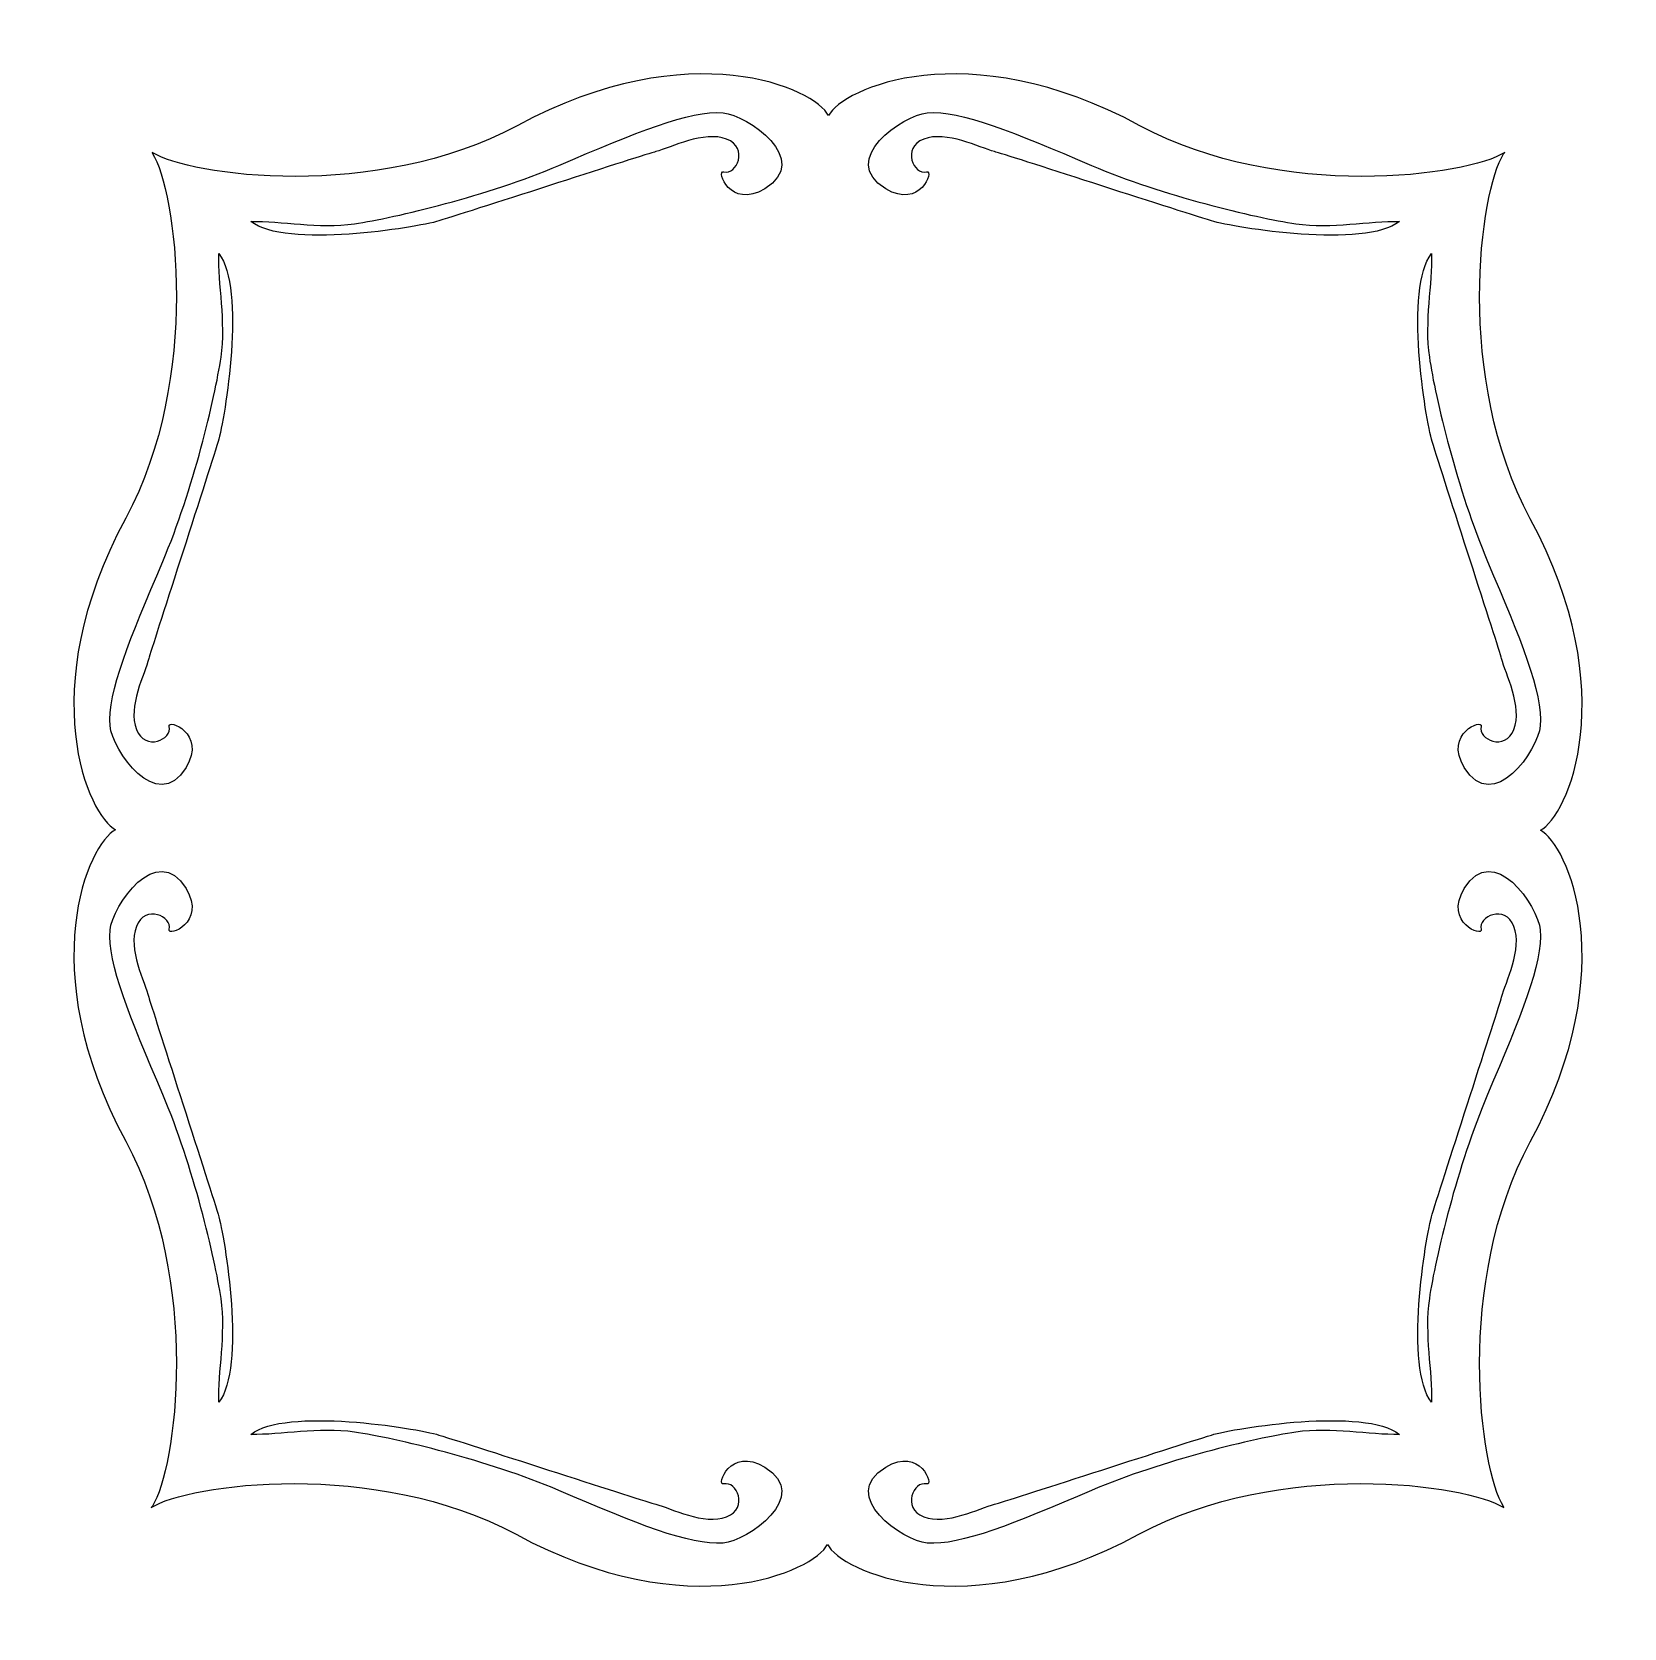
# Model space of a CAD drawing. Header units: centimetres. Extents: x -11.5 to 11.5, y -11.5 to 11.5.
import ezdxf

# ---------------------------------------------------------------- set-up
doc = ezdxf.new("R2010")
doc.units = ezdxf.units.CM
doc.header["$MEASUREMENT"] = 0
doc.layers.add('Camada 1', color=7, linetype='Continuous')

msp = doc.modelspace()

# ---------------------------------------------------------------- linework, layer by layer
at = {"layer": 'Camada 1'}
for points, knots in [([(9.77626, 9.7833), (9.43712, 9.25032), (9.06294, 6.54657), (10.16387, 4.50195), (10.16387, 4.50195), (11.52055, 1.9824), (10.69687, 0.18966), (10.30923, -0.00417), (10.30923, -0.00417), (10.69684, -0.19798), (11.52055, -1.99077), (10.16387, -4.51032), (10.16387, -4.51032), (9.06294, -6.55494), (9.43709, -9.25872), (9.77626, -9.79169), (9.77626, -9.79169), (9.77626, -9.79169), (9.77965, -9.80487), (9.77965, -9.80487), (9.77965, -9.80487), (9.24665, -9.4657), (6.5429, -9.0915), (4.49828, -10.19248), (4.49828, -10.19248), (1.97873, -11.54913), (0.18599, -10.72546), (-0.00784, -10.33782), (-0.00784, -10.33782), (-0.20165, -10.72543), (-1.99441, -11.54914), (-4.51396, -10.19248), (-4.51396, -10.19248), (-6.55858, -9.0915), (-9.26233, -9.46567), (-9.79531, -9.80487), (-9.79531, -9.80487), (-9.79531, -9.80487), (-9.77626, -9.78331), (-9.77626, -9.78331), (-9.77626, -9.78331), (-9.43709, -9.25033), (-9.06294, -6.54658), (-10.16387, -4.50196), (-10.16387, -4.50196), (-11.52055, -1.98241), (-10.69685, -0.18967), (-10.30923, 0.00416), (-10.30923, 0.00416), (-10.69684, 0.19797), (-11.52055, 1.99073), (-10.16387, 4.51031), (-10.16387, 4.51031), (-9.06291, 6.55493), (-9.43709, 9.25868), (-9.77626, 9.79166), (-9.77626, 9.79166), (-9.77626, 9.79166), (-9.77962, 9.80484), (-9.77962, 9.80484), (-9.77962, 9.80484), (-9.24664, 9.46567), (-6.54289, 9.09152), (-4.49827, 10.19245), (-4.49827, 10.19245), (-1.97872, 11.54913), (-0.18596, 10.72543), (0.00788, 10.33781), (0.00788, 10.33781), (0.20169, 10.72542), (1.99445, 11.54913), (4.514, 10.19245), (4.514, 10.19245), (6.55862, 9.09149), (9.2624, 9.46567), (9.79535, 9.80484), (9.79535, 9.80484), (9.79535, 9.80484), (9.77626, 9.7833), (9.77626, 9.7833)], [0, 0, 0, 0, 0.04761905, 0.04761905, 0.04761905, 0.04761905, 0.0952381, 0.0952381, 0.0952381, 0.0952381, 0.14285714, 0.14285714, 0.14285714, 0.14285714, 0.19047619, 0.19047619, 0.19047619, 0.19047619, 0.23809524, 0.23809524, 0.23809524, 0.23809524, 0.28571429, 0.28571429, 0.28571429, 0.28571429, 0.33333333, 0.33333333, 0.33333333, 0.33333333, 0.38095238, 0.38095238, 0.38095238, 0.38095238, 0.42857143, 0.42857143, 0.42857143, 0.42857143, 0.47619048, 0.47619048, 0.47619048, 0.47619048, 0.52380952, 0.52380952, 0.52380952, 0.52380952, 0.57142857, 0.57142857, 0.57142857, 0.57142857, 0.61904762, 0.61904762, 0.61904762, 0.61904762, 0.66666667, 0.66666667, 0.66666667, 0.66666667, 0.71428571, 0.71428571, 0.71428571, 0.71428571, 0.76190476, 0.76190476, 0.76190476, 0.76190476, 0.80952381, 0.80952381, 0.80952381, 0.80952381, 0.85714286, 0.85714286, 0.85714286, 0.85714286, 0.9047619, 0.9047619, 0.9047619, 0.9047619, 1, 1, 1, 1]), ([(-0.9164, 9.27929), (-0.22203, 9.70024), (-1.17262, 10.34927), (-1.51661, 10.37771), (-1.51661, 10.37771), (-2.00469, 10.41803), (-2.77637, 10.09238), (-3.89643, 9.61632), (-3.89643, 9.61632), (-4.92444, 9.17936), (-6.25522, 8.86112), (-6.85278, 8.77312), (-6.85278, 8.77312), (-7.37279, 8.69655), (-7.91106, 8.81773), (-8.35157, 8.80548), (-8.35157, 8.80548), (-7.85907, 8.4094), (-5.96397, 8.71288), (-5.63149, 8.81482), (-5.63149, 8.81482), (-5.07481, 8.98558), (-2.65734, 9.77362), (-2.49046, 9.81756), (-2.49046, 9.81756), (-2.27572, 9.87408), (-1.79225, 10.12429), (-1.46713, 9.99764), (-1.46713, 9.99764), (-1.14204, 9.87101), (-1.32267, 9.47289), (-1.50878, 9.52367), (-1.50878, 9.52367), (-1.62577, 9.5556), (-1.41553, 8.97672), (-0.9164, 9.27929)], [0, 0, 0, 0, 0.1, 0.1, 0.1, 0.1, 0.2, 0.2, 0.2, 0.2, 0.3, 0.3, 0.3, 0.3, 0.4, 0.4, 0.4, 0.4, 0.5, 0.5, 0.5, 0.5, 0.6, 0.6, 0.6, 0.6, 0.7, 0.7, 0.7, 0.7, 0.8, 0.8, 0.8, 0.8, 1, 1, 1, 1]), ([(1.4271, 9.52366), (1.24099, 9.47286), (1.06036, 9.87098), (1.38545, 9.99763), (1.38545, 9.99763), (1.71057, 10.12429), (2.19404, 9.87407), (2.40878, 9.81755), (2.40878, 9.81755), (2.57565, 9.7736), (4.99312, 8.98557), (5.54981, 8.81481), (5.54981, 8.81481), (5.88226, 8.71284), (7.77736, 8.40939), (8.26989, 8.80547), (8.26989, 8.80547), (7.82939, 8.81772), (7.29112, 8.69654), (6.7711, 8.77311), (6.7711, 8.77311), (6.17354, 8.86111), (4.84276, 9.17935), (3.81475, 9.61631), (3.81475, 9.61631), (2.69469, 10.09237), (1.92301, 10.41805), (1.43493, 10.3777), (1.43493, 10.3777), (1.09095, 10.34926), (0.14035, 9.70023), (0.83472, 9.27928), (0.83472, 9.27928), (1.33383, 8.97672), (1.54404, 9.5556), (1.4271, 9.52366)], [0, 0, 0, 0, 0.1, 0.1, 0.1, 0.1, 0.2, 0.2, 0.2, 0.2, 0.3, 0.3, 0.3, 0.3, 0.4, 0.4, 0.4, 0.4, 0.5, 0.5, 0.5, 0.5, 0.6, 0.6, 0.6, 0.6, 0.7, 0.7, 0.7, 0.7, 0.8, 0.8, 0.8, 0.8, 1, 1, 1, 1]), ([(-9.5347, 1.49779), (-9.4839, 1.31168), (-9.88202, 1.13105), (-10.00867, 1.45614), (-10.00867, 1.45614), (-10.13533, 1.78126), (-9.88511, 2.26473), (-9.82859, 2.47947), (-9.82859, 2.47947), (-9.78464, 2.64634), (-8.99661, 5.06381), (-8.82585, 5.6205), (-8.82585, 5.6205), (-8.72388, 5.95295), (-8.42043, 7.84805), (-8.81651, 8.34058), (-8.81651, 8.34058), (-8.82876, 7.90008), (-8.70758, 7.36181), (-8.78415, 6.84179), (-8.78415, 6.84179), (-8.87215, 6.24423), (-9.19039, 4.91345), (-9.62735, 3.88544), (-9.62735, 3.88544), (-10.10341, 2.76538), (-10.42909, 1.9937), (-10.38874, 1.50562), (-10.38874, 1.50562), (-10.3603, 1.16164), (-9.71127, 0.21104), (-9.29032, 0.90541), (-9.29032, 0.90541), (-8.98772, 1.4045), (-9.56661, 1.61474), (-9.5347, 1.49779)], [0, 0, 0, 0, 0.1, 0.1, 0.1, 0.1, 0.2, 0.2, 0.2, 0.2, 0.3, 0.3, 0.3, 0.3, 0.4, 0.4, 0.4, 0.4, 0.5, 0.5, 0.5, 0.5, 0.6, 0.6, 0.6, 0.6, 0.7, 0.7, 0.7, 0.7, 0.8, 0.8, 0.8, 0.8, 1, 1, 1, 1]), ([(9.20857, 0.90536), (9.62952, 0.21099), (10.27855, 1.16158), (10.30701, 1.50557), (10.30701, 1.50557), (10.34731, 1.99365), (10.02166, 2.76533), (9.54562, 3.88539), (9.54562, 3.88539), (9.10863, 4.9134), (8.79042, 6.24418), (8.70242, 6.84174), (8.70242, 6.84174), (8.62582, 7.36175), (8.74703, 7.90002), (8.73478, 8.34053), (8.73478, 8.34053), (8.33873, 7.84803), (8.64218, 5.95293), (8.74415, 5.62045), (8.74415, 5.62045), (8.91489, 5.06377), (9.70295, 2.6463), (9.74687, 2.47942), (9.74687, 2.47942), (9.80341, 2.26468), (10.05363, 1.78121), (9.92697, 1.45609), (9.92697, 1.45609), (9.80034, 1.131), (9.4022, 1.31163), (9.453, 1.49774), (9.453, 1.49774), (9.48488, 1.61474), (8.90599, 1.4045), (9.20857, 0.90536)], [0, 0, 0, 0, 0.1, 0.1, 0.1, 0.1, 0.2, 0.2, 0.2, 0.2, 0.3, 0.3, 0.3, 0.3, 0.4, 0.4, 0.4, 0.4, 0.5, 0.5, 0.5, 0.5, 0.6, 0.6, 0.6, 0.6, 0.7, 0.7, 0.7, 0.7, 0.8, 0.8, 0.8, 0.8, 1, 1, 1, 1]), ([(-9.2903, -0.84573), (-9.71125, -0.15136), (-10.36028, -1.10195), (-10.38872, -1.44594), (-10.38872, -1.44594), (-10.42904, -1.93402), (-10.10339, -2.7057), (-9.62733, -3.82576), (-9.62733, -3.82576), (-9.19037, -4.85377), (-8.87213, -6.18455), (-8.78413, -6.78211), (-8.78413, -6.78211), (-8.70756, -7.30212), (-8.82874, -7.84039), (-8.81649, -8.2809), (-8.81649, -8.2809), (-8.42041, -7.7884), (-8.72389, -5.8933), (-8.82583, -5.56082), (-8.82583, -5.56082), (-8.99659, -5.00414), (-9.78463, -2.58667), (-9.82857, -2.41979), (-9.82857, -2.41979), (-9.88509, -2.20505), (-10.1353, -1.72158), (-10.00865, -1.39646), (-10.00865, -1.39646), (-9.88202, -1.07137), (-9.4839, -1.252), (-9.53468, -1.43811), (-9.53468, -1.43811), (-9.56661, -1.55508), (-8.98772, -1.34486), (-9.2903, -0.84573)], [0, 0, 0, 0, 0.1, 0.1, 0.1, 0.1, 0.2, 0.2, 0.2, 0.2, 0.3, 0.3, 0.3, 0.3, 0.4, 0.4, 0.4, 0.4, 0.5, 0.5, 0.5, 0.5, 0.6, 0.6, 0.6, 0.6, 0.7, 0.7, 0.7, 0.7, 0.8, 0.8, 0.8, 0.8, 1, 1, 1, 1]), ([(9.45294, -1.43813), (9.40214, -1.25202), (9.80029, -1.07139), (9.92691, -1.39648), (9.92691, -1.39648), (10.05357, -1.7216), (9.80335, -2.20507), (9.74681, -2.41981), (9.74681, -2.41981), (9.70289, -2.58668), (8.91483, -5.00415), (8.74409, -5.56084), (8.74409, -5.56084), (8.64212, -5.89329), (8.3387, -7.78839), (8.73472, -8.28092), (8.73472, -8.28092), (8.74697, -7.84042), (8.62579, -7.30215), (8.70236, -6.78213), (8.70236, -6.78213), (8.79036, -6.18457), (9.1086, -4.85379), (9.54556, -3.82578), (9.54556, -3.82578), (10.0216, -2.70572), (10.34727, -1.93404), (10.30695, -1.44596), (10.30695, -1.44596), (10.27851, -1.10198), (9.62948, -0.15138), (9.20851, -0.84575), (9.20851, -0.84575), (8.90599, -1.34486), (9.48488, -1.55508), (9.45294, -1.43813)], [0, 0, 0, 0, 0.1, 0.1, 0.1, 0.1, 0.2, 0.2, 0.2, 0.2, 0.3, 0.3, 0.3, 0.3, 0.4, 0.4, 0.4, 0.4, 0.5, 0.5, 0.5, 0.5, 0.6, 0.6, 0.6, 0.6, 0.7, 0.7, 0.7, 0.7, 0.8, 0.8, 0.8, 0.8, 1, 1, 1, 1]), ([(-1.50883, -9.46397), (-1.32272, -9.41317), (-1.14209, -9.81132), (-1.46718, -9.93794), (-1.46718, -9.93794), (-1.7923, -10.0646), (-2.27577, -9.81438), (-2.49051, -9.75784), (-2.49051, -9.75784), (-2.65738, -9.71392), (-5.07485, -8.92586), (-5.63154, -8.75512), (-5.63154, -8.75512), (-5.96399, -8.65315), (-7.85909, -8.34973), (-8.35162, -8.74575), (-8.35162, -8.74575), (-7.91112, -8.758), (-7.37285, -8.63682), (-6.85283, -8.71339), (-6.85283, -8.71339), (-6.25527, -8.80139), (-4.92449, -9.11963), (-3.89648, -9.55659), (-3.89648, -9.55659), (-2.77642, -10.03263), (-2.00474, -10.3583), (-1.51666, -10.31798), (-1.51666, -10.31798), (-1.17268, -10.28954), (-0.22208, -9.64051), (-0.91645, -9.21954), (-0.91645, -9.21954), (-1.41553, -8.91703), (-1.62577, -9.49591), (-1.50883, -9.46397)], [0, 0, 0, 0, 0.1, 0.1, 0.1, 0.1, 0.2, 0.2, 0.2, 0.2, 0.3, 0.3, 0.3, 0.3, 0.4, 0.4, 0.4, 0.4, 0.5, 0.5, 0.5, 0.5, 0.6, 0.6, 0.6, 0.6, 0.7, 0.7, 0.7, 0.7, 0.8, 0.8, 0.8, 0.8, 1, 1, 1, 1]), ([(0.83467, -9.2196), (0.1403, -9.64055), (1.09089, -10.28958), (1.43488, -10.31804), (1.43488, -10.31804), (1.92296, -10.35834), (2.69464, -10.03269), (3.8147, -9.55665), (3.8147, -9.55665), (4.84271, -9.11966), (6.17349, -8.80145), (6.77105, -8.71345), (6.77105, -8.71345), (7.29106, -8.63685), (7.82933, -8.75806), (8.26984, -8.74581), (8.26984, -8.74581), (7.77734, -8.34976), (5.88224, -8.65321), (5.54976, -8.75518), (5.54976, -8.75518), (4.99308, -8.92592), (2.57561, -9.71398), (2.40873, -9.7579), (2.40873, -9.7579), (2.19399, -9.81444), (1.71052, -10.06466), (1.3854, -9.938), (1.3854, -9.938), (1.06031, -9.81137), (1.24094, -9.41323), (1.42705, -9.46403), (1.42705, -9.46403), (1.54404, -9.49591), (1.33383, -8.91703), (0.83467, -9.2196)], [0, 0, 0, 0, 0.1, 0.1, 0.1, 0.1, 0.2, 0.2, 0.2, 0.2, 0.3, 0.3, 0.3, 0.3, 0.4, 0.4, 0.4, 0.4, 0.5, 0.5, 0.5, 0.5, 0.6, 0.6, 0.6, 0.6, 0.7, 0.7, 0.7, 0.7, 0.8, 0.8, 0.8, 0.8, 1, 1, 1, 1])]:
    msp.add_open_spline(points, degree=3, knots=knots, dxfattribs=at)

doc.saveas('drawing.dxf')
